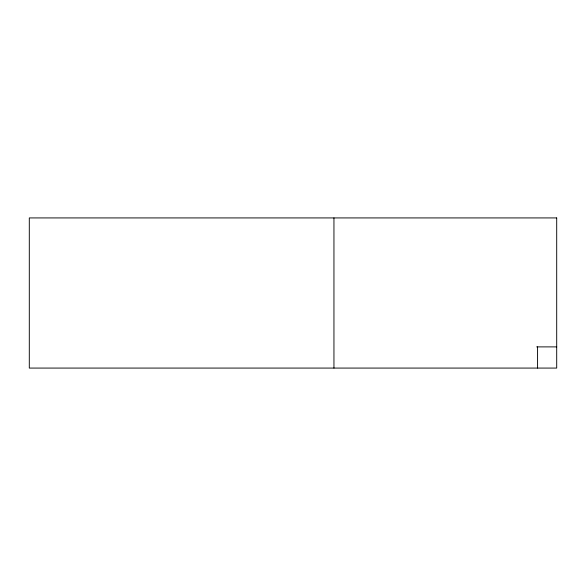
<?xml version="1.0" encoding="UTF-8"?>
<svg xmlns="http://www.w3.org/2000/svg" width="586" height="586" viewBox="0 0 586 586"><rect width="100%" height="100%" fill="white"/><g stroke="black" fill="none" stroke-linecap="round" stroke-linejoin="round"><path stroke-width="0.88" d="M536.666 346.89L556.7 346.89M537.574 346.89L537.574 368.074M333.947 217.926L333.947 368.074M556.7 217.926L29.3 217.926L29.3 368.074L556.7 368.074L556.7 217.926"/></g></svg>
